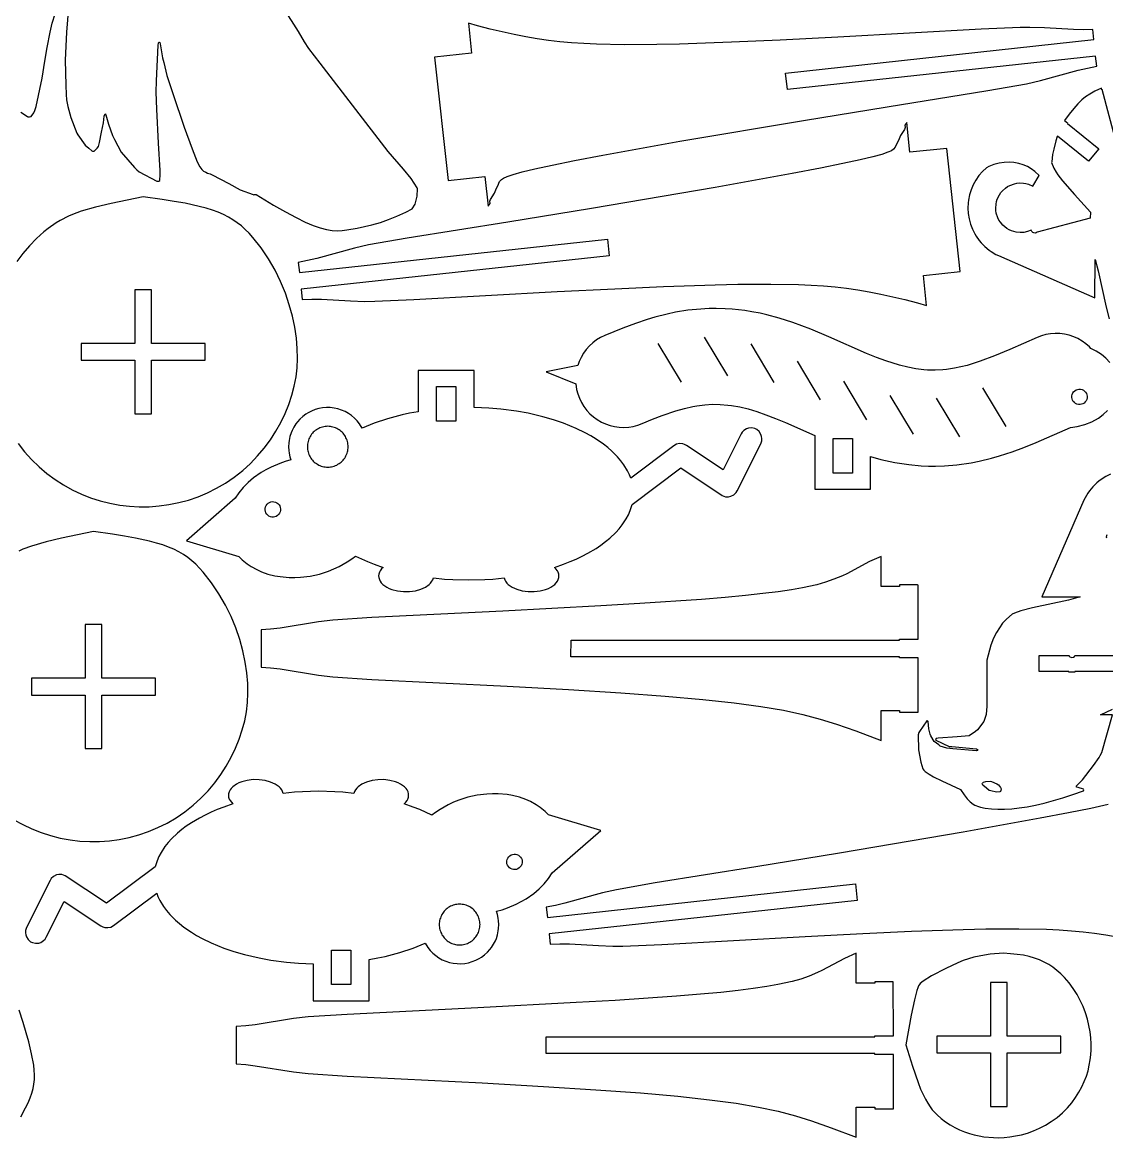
# Model space of a CAD drawing. Header units: millimetres. Extents: x 5 to 593, y 5 to 395.
# Drawn here: x 252.5 to 427.4, y 5.2 to 185.2 of the extents above; entities that cross this region are included whole.
import ezdxf

# ---------------------------------------------------------------- set-up
doc = ezdxf.new("R2010")
doc.units = ezdxf.units.MM
doc.layers.add('CUT', color=1, linetype='Continuous')
doc.layers.add('ENGRAVE', color=5, linetype='Continuous')

msp = doc.modelspace()

# ---------------------------------------------------------------- linework, layer by layer
at = {"layer": 'CUT'}
for points in [[(260.1, 189.57), (259.6, 183.55), (259.41, 179.05), (259.49, 175), (259.55, 173.51), (259.62, 172.65), (259.82, 171.56), (260.3, 169.79), (261.29, 167.28), (261.43, 167.02), (262.66, 165.36), (263.2, 164.84), (263.69, 164.41), (263.8, 164.37), (264.07, 164.36), (264.57, 164.84), (264.76, 165.13), (264.96, 165.76), (265.29, 167.44), (265.58, 168.94), (265.71, 170.02), (265.81, 170.29), (265.84, 170.37), (265.88, 170.38), (265.95, 170.24), (266.4, 168.74), (267.04, 166.88), (267.35, 166.26), (268.45, 164.22), (270.58, 161.76), (270.96, 161.36), (271.35, 161.03), (274.2, 159.56), (274.52, 159.52), (274.67, 159.62), (274.74, 160.62), (274.75, 161.26), (274.45, 165.68), (274.18, 171.17), (274.09, 173.9), (274.13, 175.71), (274.39, 181.46), (274.44, 181.8), (274.53, 181.95), (274.59, 181.98), (274.66, 181.88), (274.71, 181.69), (275.12, 179.42), (275.34, 178.7), (275.8, 176.57), (276.77, 173.67), (278.61, 168.25), (279.87, 164.76), (280.72, 162.66), (281.13, 161.86), (281.45, 161.4), (281.74, 161.15), (282.08, 160.96), (282.34, 160.84), (282.77, 160.73), (283.12, 160.56), (285.8, 159.16), (287.66, 158.12), (289.74, 157.36), (289.85, 157.34), (289.93, 157.37), (290.19, 157.38), (293.01, 155.68), (294.96, 154.57), (296.66, 153.66), (298.14, 152.94), (299.42, 152.39), (300.55, 152), (301.55, 151.73), (302.45, 151.59), (303.28, 151.54), (304.08, 151.57), (304.86, 151.66), (306.48, 151.96), (308.85, 152.49), (310.25, 152.89), (311.58, 153.34), (312.92, 153.88), (314.33, 154.55), (315.38, 155.09), (315.85, 155.8), (316.2, 157.11), (316.24, 158.28), (316.19, 158.44), (315.21, 159.97), (313.97, 161.48), (311.49, 164.33), (300.52, 178.58), (298.73, 180.96), (298, 182.01), (297.04, 183.7), (292.32, 191.17)], [(252.26, 170.67), (253.31, 169.96), (253.41, 169.91), (253.66, 169.89), (253.93, 169.97), (254.35, 170.57), (254.54, 170.95), (254.71, 171.57), (255.69, 176.16), (256.11, 178.91), (256.52, 181.12), (256.99, 183.59), (257.32, 185.01), (257.8, 186.53)], [(428.94, 165.85), (426.67, 174.31), (426.59, 174.29), (426.53, 174.53), (425.49, 174.04), (424.66, 173.59), (423.99, 173.15), (423.36, 172.64), (422.73, 172.03), (422.07, 171.27), (421.33, 170.32), (420.6, 169.31), (421.13, 168.88), (421.08, 168.81), (426.1, 164.74), (424.48, 162.74), (419.45, 166.8), (419.4, 166.74), (419.19, 166.04), (418.84, 164.72), (418.67, 163.81), (418.54, 162.67), (418.48, 162.53), (418.84, 161.64), (419.23, 160.98), (419.5, 160.58), (420.28, 159.59), (422.18, 157.39), (424.79, 154.53), (424.74, 153.54), (416.2, 151.32), (416.03, 151.22), (415.87, 151.17), (415.63, 151.18), (415.47, 151.25), (415.3, 151.41), (415.19, 151.62), (414.63, 151.4), (414.03, 151.28), (413.41, 151.24), (412.8, 151.3), (412.4, 151.39), (412.02, 151.53), (411.64, 151.7), (411.29, 151.91), (410.96, 152.15), (410.66, 152.43), (410.24, 152.92), (410.02, 153.27), (409.84, 153.63), (409.59, 154.38), (409.53, 154.79), (409.5, 155.2), (409.54, 155.84), (409.63, 156.24), (409.75, 156.63), (410.1, 157.34), (410.33, 157.68), (410.59, 157.99), (411.07, 158.42), (411.41, 158.65), (411.77, 158.85), (412.51, 159.12), (412.91, 159.2), (413.32, 159.24), (413.97, 159.21), (414.37, 159.14), (414.77, 159.03), (415.5, 158.71), (416.5, 160.44), (415.79, 161.12), (415.23, 161.53), (414.61, 161.88), (413.94, 162.16), (413.2, 162.38), (412.44, 162.52), (411.65, 162.58), (410.86, 162.55), (410.03, 162.43), (409.21, 162.21), (408.39, 161.9), (407.98, 161.7), (407.34, 161.1), (406.77, 160.44), (406.28, 159.72), (405.86, 158.96), (405.52, 158.16), (405.26, 157.33), (405.09, 156.49), (405.04, 156.05), (405, 155.18), (405.05, 154.31), (405.19, 153.45), (405.42, 152.61), (405.73, 151.79), (406.12, 151.02), (406.36, 150.64), (406.85, 149.94), (407.14, 149.6), (407.76, 148.98), (408.42, 148.43), (408.78, 148.17), (409.52, 147.73), (409.92, 147.53), (425.5, 140.74), (425.51, 146.88), (426.03, 145.05), (427.31, 139.21), (427.77, 137.32)], [(251.82, 117.22), (252.86, 115.89), (253.99, 114.63), (255.19, 113.47), (256.45, 112.4), (257.77, 111.42), (259.14, 110.53), (260.56, 109.75), (262.02, 109.06), (263.52, 108.46), (265.06, 107.97), (266.62, 107.58), (268.2, 107.29), (269.8, 107.1), (271.37, 107.02), (272.96, 107.03), (274.55, 107.15), (276.14, 107.36), (277.72, 107.68), (279.29, 108.1), (280.84, 108.63), (282.36, 109.26), (283.84, 110), (285.29, 110.84), (286.69, 111.79), (288.04, 112.86), (289.29, 113.99), (290.45, 115.21), (291.53, 116.48), (292.51, 117.81), (293.4, 119.19), (294.19, 120.61), (294.89, 122.06), (295.48, 123.53), (295.98, 125.01), (296.36, 126.49), (296.65, 127.96), (296.82, 129.43), (296.89, 130.93), (296.85, 132.53), (296.7, 134.22), (296.44, 135.97), (296.06, 137.77), (295.56, 139.61), (294.93, 141.47), (294.16, 143.33), (293.26, 145.17), (292.21, 146.99), (291.01, 148.76), (289.67, 150.46), (289.07, 151.13), (288.46, 151.75), (287.83, 152.32), (287.17, 152.84), (286.47, 153.31), (285.73, 153.75), (284.94, 154.15), (284.08, 154.52), (283.15, 154.86), (282.14, 155.17), (281.03, 155.47), (278.74, 155.97), (277, 156.28), (275.05, 156.58), (271.97, 157), (266.83, 155.95), (264.32, 155.35), (261.99, 154.68), (260.59, 154.16), (259.92, 153.87), (258.61, 153.19), (257.96, 152.8), (256.66, 151.88), (255.99, 151.35), (254.79, 150.28), (253.65, 149.12), (252.6, 147.88), (251.62, 146.56)], [(427.88, 130.28), (427.25, 130.96), (426.53, 131.58), (425.71, 132.12), (424.86, 132.56), (424.61, 132.82), (424.04, 133.31), (423.42, 133.75), (422.76, 134.13), (422.07, 134.44), (421.35, 134.68), (420.61, 134.85), (419.86, 134.94), (419.1, 134.96), (418.34, 134.91), (417.6, 134.78), (416.86, 134.58), (416.16, 134.31), (411.76, 132.37), (409.31, 131.34), (407.01, 130.48), (404.87, 129.81), (402.86, 129.35), (401.58, 129.15), (400.96, 129.09), (399.72, 129.03), (398.5, 129.06), (397.88, 129.11), (396.61, 129.26), (395.31, 129.51), (393.95, 129.85), (391.79, 130.54), (390.26, 131.11), (388.67, 131.75), (382.56, 134.43), (379.68, 135.64), (376.79, 136.72), (374.54, 137.44), (372.58, 137.97), (371.49, 138.22), (370.14, 138.48), (369.01, 138.66), (366.99, 138.89), (365.84, 138.96), (364.42, 139), (363.27, 138.99), (361.23, 138.86), (359.84, 138.71), (357.83, 138.38), (356.5, 138.1), (354.53, 137.6), (353.29, 137.24), (351.37, 136.6), (349.35, 135.84), (346.44, 134.65), (345.76, 134.31), (345.11, 133.92), (344.5, 133.46), (343.95, 132.95), (343.44, 132.38), (343, 131.77), (342.61, 131.11), (342.3, 130.42), (342.08, 129.8), (337, 128.78), (341.77, 126.87), (341.9, 125.95), (342.09, 125.22), (342.35, 124.51), (342.68, 123.83), (343.08, 123.18), (343.54, 122.57), (344.05, 122.02), (344.62, 121.51), (345.23, 121.07), (345.89, 120.68), (346.58, 120.37), (347.29, 120.12), (348.03, 119.94), (348.78, 119.84), (349.54, 119.81), (350.3, 119.85), (351.04, 119.97), (351.78, 120.16), (352.49, 120.42), (354.15, 121.12), (355.71, 121.73), (357.92, 122.49), (359.32, 122.89), (360.65, 123.19), (361.3, 123.3), (362.56, 123.46), (363.8, 123.54), (365.03, 123.53), (366.27, 123.43), (366.9, 123.35), (368.2, 123.12), (369.55, 122.79), (370.96, 122.37), (372.44, 121.86), (373.98, 121.27), (375.6, 120.6), (380.32, 118.52), (380.32, 109.84), (389.28, 109.84), (389.32, 109.84), (389.32, 109.87), (389.32, 115.1), (390.98, 114.65), (393.2, 114.17), (395.46, 113.82), (397.49, 113.64), (398.64, 113.59), (399.79, 113.58), (401.21, 113.62), (403.24, 113.79), (405.51, 114.12), (406.85, 114.39), (408.83, 114.87), (410.08, 115.22), (412.15, 115.9), (414.04, 116.59), (416.01, 117.38), (421.57, 119.81), (422.63, 119.96), (423.85, 120.28), (425, 120.73), (426.05, 121.32), (426.83, 121.89), (427.52, 122.53)], [(427.99, 112.27), (427.23, 111.88), (426.84, 111.64), (426.15, 111.15), (425.8, 110.86), (425.18, 110.24), (424.63, 109.58), (424.37, 109.22), (423.94, 108.48), (423.73, 108.08), (416.95, 92.5), (423.09, 92.49), (421.25, 91.97), (415.41, 90.69), (413.53, 90.23), (412.53, 89.87), (412.16, 89.69), (411.22, 88.89), (410.58, 88.25), (409.6, 86.71), (409.11, 85.8), (408.73, 84.71), (408.04, 82.29), (408.06, 74.85), (407.93, 73.49), (407.69, 72.68), (407.56, 72.36), (406.54, 71.03), (406.24, 70.77), (405.2, 70.04), (403.26, 69.93), (400.23, 69.69), (399.91, 69.62), (399.8, 69.5), (399.86, 69.37), (402, 68.34), (402.4, 68.35), (406.41, 67.96), (406.56, 67.88), (406.59, 67.8), (406.56, 67.72), (406.41, 67.63), (402.55, 67.96), (401.59, 68.09), (400.56, 68.38), (400.49, 68.48), (400.31, 68.62), (399.58, 69.13), (399.03, 70.06), (398.94, 70.33), (398.73, 71.22), (398.6, 72.38), (398.56, 72.45), (398.46, 72.5), (398.4, 72.46), (397.22, 70.79), (397.09, 70.58), (397, 70.21), (397.06, 67.81), (397.44, 65.84), (397.57, 65.29), (397.76, 64.76), (397.89, 64.54), (398.11, 64.33), (398.77, 63.87), (399.48, 63.45), (400.81, 62.8), (403.8, 61.43), (404.4, 60.56), (404.9, 59.93), (405.37, 59.44), (405.87, 59.06), (406.13, 58.9), (406.72, 58.66), (407.05, 58.56), (407.81, 58.41), (408.79, 58.29), (409.83, 58.23), (410.93, 58.24), (412.08, 58.31), (413.3, 58.44), (414.58, 58.64), (415.92, 58.9), (417.33, 59.23), (418.8, 59.62), (420.34, 60.07), (421.95, 60.6), (423.63, 61.19), (423.7, 61.34), (423.66, 61.44), (422.78, 61.71), (422.6, 61.8), (422.46, 61.94), (423.49, 62.99), (425.27, 65.28), (426.19, 66.59), (426.36, 66.89), (426.59, 67.39), (428.31, 73.47), (426.37, 73.48), (428.31, 74.38)], [(251.14, 56.53), (252.56, 55.75), (254.02, 55.06), (255.52, 54.46), (257.06, 53.97), (258.62, 53.58), (260.2, 53.29), (261.8, 53.1), (263.37, 53.02), (264.96, 53.03), (266.55, 53.15), (268.14, 53.36), (269.72, 53.68), (271.29, 54.1), (272.84, 54.63), (274.36, 55.26), (275.84, 56), (277.29, 56.84), (278.69, 57.79), (280.04, 58.86), (281.29, 59.99), (282.45, 61.21), (283.53, 62.48), (284.51, 63.81), (285.4, 65.19), (286.19, 66.61), (286.89, 68.06), (287.48, 69.53), (287.98, 71.01), (288.36, 72.49), (288.65, 73.96), (288.82, 75.43), (288.89, 76.93), (288.85, 78.53), (288.7, 80.22), (288.44, 81.97), (288.06, 83.77), (287.56, 85.61), (286.93, 87.47), (286.16, 89.33), (285.26, 91.17), (284.21, 92.99), (283.01, 94.76), (281.67, 96.46), (281.07, 97.13), (280.46, 97.75), (279.83, 98.32), (279.17, 98.84), (278.47, 99.31), (277.73, 99.75), (276.94, 100.15), (276.08, 100.52), (275.15, 100.86), (274.14, 101.17), (273.03, 101.47), (270.74, 101.97), (269, 102.28), (267.05, 102.58), (263.97, 103), (258.83, 101.95), (256.32, 101.35), (253.99, 100.68), (252.59, 100.16), (251.92, 99.87)], [(427.42, 101.97), (427.37, 102.13), (427.39, 102.37), (427.45, 102.53)], [(429.86, 80.43), (422.28, 80.43), (422.28, 80.35), (421.28, 80.35), (421.28, 80.43), (416.52, 80.43), (416.52, 83.03), (421.28, 83.03), (421.28, 83.09), (421.31, 82.97), (421.43, 82.83), (421.59, 82.74), (421.77, 82.71), (422.02, 82.76), (422.2, 82.89), (422.28, 83.05), (422.28, 83.02), (429.86, 83.02)], [(427.62, 58.97), (424.85, 58.36), (421.24, 57.63), (416.68, 56.76), (404.26, 54.53), (384.28, 51.15), (370.8, 48.94), (354.57, 46.33), (348.34, 45.24), (346.05, 44.73), (340.02, 43.07), (338.51, 42.72), (337, 42.43), (337.18, 40.79), (386.89, 46.18), (387.17, 43.51), (337.47, 38.11), (337.65, 36.47), (339.18, 36.52), (340.73, 36.5), (345.42, 36.24), (347.76, 36.15), (349.33, 36.16), (355.64, 36.43), (378.77, 37.72), (388.04, 38.19), (395.9, 38.55), (404.27, 38.84), (407.92, 38.91), (413.2, 38.94), (417.69, 38.86), (419.74, 38.77), (421.71, 38.64), (423.6, 38.47), (425.45, 38.25), (427.27, 37.98), (429.1, 37.67)], [(252.28, 8.63), (253.03, 10.04), (253.43, 10.88), (253.77, 11.68), (254.03, 12.44), (254.23, 13.17), (254.37, 13.9), (254.45, 14.62), (254.46, 15.37), (254.42, 16.14), (254.33, 16.96), (253.98, 18.78), (253.53, 20.71), (253.14, 22.15), (252.64, 23.82), (251.99, 25.84)]]:
    msp.add_lwpolyline(points, dxfattribs=at)
for points in [[(425.78, 178.06), (425.61, 179.7), (375.9, 174.31), (375.61, 176.98), (425.32, 182.38), (425.14, 184.02), (423.6, 183.97), (422.05, 183.99), (417.37, 184.25), (415.02, 184.34), (413.46, 184.33), (407.14, 184.06), (384.01, 182.77), (374.74, 182.3), (366.89, 181.94), (358.51, 181.65), (354.86, 181.58), (349.59, 181.55), (345.1, 181.63), (343.04, 181.72), (341.08, 181.85), (339.18, 182.03), (337.34, 182.24), (335.51, 182.51), (333.69, 182.82), (331.84, 183.18), (327.98, 184.06), (325.92, 184.58), (324.44, 185), (324.96, 180.19), (319, 179.54), (321.16, 159.66), (327.12, 160.3), (327.65, 155.49), (327.93, 155.92), (327.92, 156.3), (328.01, 156.6), (328.63, 157.58), (328.95, 158.4), (329.17, 158.76), (329.48, 159.46), (329.79, 159.82), (330.11, 160.04), (330.7, 160.31), (331.66, 160.63), (333.11, 161.03), (335.16, 161.52), (337.93, 162.13), (341.54, 162.86), (346.1, 163.73), (358.53, 165.96), (378.5, 169.34), (391.99, 171.55), (408.21, 174.16), (414.44, 175.25), (416.73, 175.76), (422.77, 177.42), (424.27, 177.78)], [(297, 146.43), (297.18, 144.79), (346.89, 150.18), (347.17, 147.51), (297.47, 142.11), (297.65, 140.47), (299.18, 140.52), (300.73, 140.5), (305.42, 140.24), (307.76, 140.15), (309.33, 140.16), (315.64, 140.43), (338.77, 141.72), (348.04, 142.19), (355.9, 142.55), (364.27, 142.84), (367.92, 142.91), (373.2, 142.94), (377.69, 142.86), (379.74, 142.77), (381.71, 142.64), (383.6, 142.47), (385.45, 142.25), (387.27, 141.98), (389.1, 141.67), (390.94, 141.31), (394.81, 140.43), (396.87, 139.91), (398.34, 139.49), (397.82, 144.3), (403.78, 144.95), (401.63, 164.83), (395.66, 164.19), (395.14, 169), (394.85, 168.58), (394.87, 168.19), (394.77, 167.89), (394.15, 166.92), (393.83, 166.09), (393.62, 165.73), (393.3, 165.04), (393, 164.67), (392.67, 164.45), (392.09, 164.19), (391.13, 163.86), (389.68, 163.46), (387.62, 162.97), (384.85, 162.36), (381.24, 161.63), (376.68, 160.76), (364.26, 158.53), (344.28, 155.15), (330.8, 152.94), (314.57, 150.33), (308.34, 149.24), (306.05, 148.73), (300.02, 147.07), (298.51, 146.72)], [(281.99, 130.65), (281.99, 133.35), (273.34, 133.35), (273.34, 142), (270.64, 142), (270.64, 133.35), (261.99, 133.35), (261.99, 130.65), (270.64, 130.65), (270.64, 122), (273.34, 122), (273.34, 130.65)], [(279, 101.53), (287.43, 99.01), (287.97, 98.45), (288.75, 97.81), (289.39, 97.38), (290.32, 96.87), (291.06, 96.54), (292.11, 96.17), (293.22, 95.89), (294.08, 95.75), (295.56, 95.61), (296.46, 95.6), (297.37, 95.65), (298.9, 95.84), (300.42, 96.17), (301.89, 96.64), (302.75, 96.98), (303.58, 97.37), (304.9, 98.12), (305.64, 98.62), (306.21, 99.04), (308.18, 98.16), (309.22, 97.75), (310.7, 97.24), (310.44, 96.98), (310.23, 96.7), (310.1, 96.46), (310, 96.15), (309.97, 95.85), (309.99, 95.6), (310.08, 95.29), (310.23, 94.99), (310.4, 94.76), (310.66, 94.49), (311.27, 94.06), (311.67, 93.85), (312.12, 93.68), (313.01, 93.44), (313.96, 93.33), (314.94, 93.34), (315.89, 93.46), (316.76, 93.71), (317.52, 94.06), (318.13, 94.49), (318.35, 94.71), (318.56, 94.99), (318.69, 95.23), (318.79, 95.54), (320.61, 95.36), (321.91, 95.28), (324.51, 95.21), (327.11, 95.28), (328.4, 95.36), (330.22, 95.54), (330.33, 95.23), (330.45, 94.99), (330.67, 94.71), (330.88, 94.49), (331.49, 94.06), (332.25, 93.71), (333.13, 93.46), (334.08, 93.34), (335.05, 93.33), (336.01, 93.44), (336.89, 93.68), (337.34, 93.85), (337.75, 94.06), (338.36, 94.49), (338.62, 94.76), (338.79, 94.99), (338.94, 95.29), (339.02, 95.6), (339.04, 95.85), (339.01, 96.15), (338.91, 96.46), (338.79, 96.7), (338.57, 96.98), (338.32, 97.24), (339.79, 97.75), (340.84, 98.16), (341.85, 98.59), (342.81, 99.05), (343.73, 99.53), (345.03, 100.3), (345.83, 100.83), (346.58, 101.39), (347.28, 101.97), (348.22, 102.87), (348.78, 103.48), (349.27, 104.11), (349.91, 105.08), (350.26, 105.74), (350.54, 106.41), (350.85, 107.38), (358.7, 113.27), (365.39, 108.82), (365.89, 108.64), (366.42, 108.62), (366.76, 108.7), (367.23, 108.93), (367.62, 109.29), (367.81, 109.59), (371.6, 117.18), (371.76, 117.67), (371.78, 118.01), (371.74, 118.36), (371.63, 118.69), (371.35, 119.13), (370.96, 119.46), (370.65, 119.62), (370.14, 119.73), (369.62, 119.69), (369.29, 119.58), (368.86, 119.3), (368.62, 119.05), (368.43, 118.76), (365.54, 112.97), (359.62, 116.91), (359.32, 117.07), (359.01, 117.17), (358.51, 117.2), (358.02, 117.1), (357.58, 116.85), (350.62, 111.64), (350.41, 112.16), (350.09, 112.83), (349.5, 113.8), (349.03, 114.44), (348.5, 115.06), (347.6, 115.97), (346.93, 116.56), (346.21, 117.12), (345.03, 117.94), (344.18, 118.46), (343.28, 118.95), (341.85, 119.65), (339.79, 120.49), (338.15, 121.04), (336.44, 121.54), (334.06, 122.09), (332.21, 122.42), (329.69, 122.76), (327.76, 122.92), (325.37, 123.02), (325.36, 129), (316.36, 129), (316.36, 122.35), (314.95, 122.09), (313.75, 121.83), (311.42, 121.22), (309.22, 120.49), (307.31, 119.71), (306.89, 120.38), (306.51, 120.87), (306.07, 121.32), (305.6, 121.72), (305.09, 122.07), (304.55, 122.37), (303.98, 122.62), (303.39, 122.81), (302.78, 122.94), (302.17, 123.01), (301.55, 123.02), (300.93, 122.97), (300.32, 122.86), (299.72, 122.69), (299.15, 122.46), (298.59, 122.18), (298.24, 121.96), (297.74, 121.59), (297.28, 121.17), (296.87, 120.71), (296.62, 120.38), (296.28, 119.86), (296, 119.31), (295.84, 118.93), (295.65, 118.34), (295.52, 117.73), (295.46, 117.32), (295.43, 116.7), (295.46, 116.08), (295.52, 115.67), (295.65, 115.07), (295.8, 114.56), (294.91, 114.31), (294.03, 114.01), (292.61, 113.41), (291.8, 112.99), (291.02, 112.53), (289.81, 111.68), (288.92, 110.93), (288.13, 110.12), (287.43, 109.27), (286.83, 108.38)], [(322.41, 120.81), (319.31, 120.8), (319.32, 126.4), (322.41, 126.4)], [(421.76, 124.91), (421.82, 125.15), (421.92, 125.37), (422.06, 125.57), (422.24, 125.74), (422.45, 125.87), (422.68, 125.95), (422.92, 125.99), (423.17, 125.98), (423.41, 125.93), (423.63, 125.83), (423.83, 125.68), (424, 125.51), (424.12, 125.3), (424.21, 125.07), (424.25, 124.83), (424.24, 124.58), (424.19, 124.34), (424.09, 124.12), (423.94, 123.92), (423.76, 123.75), (423.56, 123.62), (423.33, 123.54), (423.09, 123.5), (422.84, 123.51), (422.6, 123.56), (422.38, 123.66), (422.18, 123.81), (422.01, 123.98), (421.88, 124.19), (421.8, 124.42), (421.76, 124.66)], [(383.27, 118.03), (386.37, 118.03), (386.37, 112.44), (383.27, 112.44)], [(294.14, 106.43), (294.09, 106.19), (293.99, 105.96), (293.84, 105.77), (293.67, 105.6), (293.46, 105.47), (293.23, 105.38), (292.99, 105.34), (292.74, 105.35), (292.5, 105.41), (292.28, 105.51), (292.08, 105.65), (291.91, 105.83), (291.78, 106.04), (291.7, 106.27), (291.66, 106.51), (291.67, 106.75), (291.72, 106.99), (291.82, 107.21), (291.97, 107.41), (292.14, 107.58), (292.35, 107.71), (292.58, 107.8), (292.82, 107.84), (293.07, 107.83), (293.31, 107.77), (293.53, 107.67), (293.73, 107.53), (293.9, 107.35), (294.03, 107.14), (294.11, 106.91), (294.15, 106.67)], [(391, 99), (389.12, 98.16), (385.46, 96.21), (384.76, 95.89), (383.4, 95.32), (382.05, 94.84), (380.64, 94.44), (378.33, 93.93), (376.58, 93.64), (374.38, 93.31), (371.94, 93), (369.15, 92.69), (365.88, 92.39), (362.02, 92.07), (352.1, 91.4), (345.81, 91.03), (329.98, 90.17), (308.89, 89.14), (302.58, 88.73), (300.25, 88.46), (294.07, 87.46), (292.53, 87.27), (291, 87.16), (291, 81.16), (292.53, 81.04), (294.07, 80.85), (300.25, 79.86), (302.58, 79.59), (308.89, 79.18), (330.68, 78.09), (340.57, 77.53), (349.02, 76.99), (356.2, 76.46), (362.25, 75.93), (367.33, 75.37), (371.61, 74.8), (375.24, 74.18), (378.38, 73.5), (381.18, 72.77), (383.8, 71.95), (386.93, 70.86), (391, 69.32), (391, 74.16), (394, 74.16), (394, 73.91), (397, 73.91), (397, 82.66), (394, 82.66), (393.99, 82.81), (340.99, 82.81), (341, 85.51), (393.99, 85.51), (394, 85.66), (397, 85.66), (396.98, 94.36), (396.9, 94.41), (394, 94.41), (394, 94.16), (391, 94.16)], [(273.99, 76.65), (273.99, 79.35), (265.34, 79.35), (265.34, 88), (262.64, 88), (262.64, 79.35), (253.99, 79.35), (253.99, 76.65), (262.64, 76.65), (262.64, 68), (265.34, 68), (265.34, 76.65)], [(345.78, 54.8), (337.36, 57.32), (336.81, 57.88), (336.03, 58.52), (335.39, 58.95), (334.47, 59.46), (333.72, 59.79), (332.67, 60.16), (331.57, 60.44), (330.71, 60.58), (329.23, 60.72), (328.32, 60.73), (327.41, 60.68), (325.88, 60.49), (324.37, 60.16), (322.89, 59.69), (322.03, 59.35), (321.2, 58.96), (319.88, 58.21), (319.14, 57.71), (318.57, 57.29), (316.61, 58.17), (315.56, 58.58), (314.08, 59.09), (314.34, 59.35), (314.55, 59.63), (314.68, 59.87), (314.78, 60.17), (314.81, 60.48), (314.79, 60.73), (314.71, 61.04), (314.55, 61.34), (314.39, 61.56), (314.13, 61.84), (313.52, 62.27), (313.11, 62.48), (312.66, 62.65), (311.78, 62.88), (310.82, 63), (309.85, 62.99), (308.9, 62.86), (308.02, 62.62), (307.26, 62.27), (306.65, 61.84), (306.44, 61.62), (306.22, 61.34), (306.1, 61.1), (305.99, 60.79), (304.17, 60.97), (302.88, 61.05), (300.28, 61.12), (297.67, 61.05), (296.38, 60.97), (294.56, 60.79), (294.46, 61.1), (294.33, 61.34), (294.12, 61.62), (293.9, 61.84), (293.29, 62.27), (292.53, 62.62), (291.65, 62.86), (290.71, 62.99), (289.73, 63), (288.78, 62.88), (287.89, 62.65), (287.44, 62.48), (287.04, 62.27), (286.43, 61.84), (286.16, 61.56), (286, 61.34), (285.85, 61.04), (285.76, 60.73), (285.74, 60.48), (285.77, 60.17), (285.87, 59.87), (286, 59.63), (286.21, 59.35), (286.47, 59.09), (284.99, 58.58), (283.94, 58.17), (282.94, 57.74), (281.97, 57.28), (281.05, 56.8), (279.76, 56.03), (278.95, 55.49), (278.2, 54.94), (277.51, 54.36), (276.57, 53.46), (276.01, 52.85), (275.51, 52.22), (274.87, 51.25), (274.53, 50.59), (274.24, 49.92), (273.94, 48.95), (266.09, 43.06), (259.39, 47.51), (258.89, 47.69), (258.37, 47.71), (258.02, 47.63), (257.55, 47.4), (257.17, 47.04), (256.98, 46.74), (253.19, 39.15), (253.02, 38.66), (253, 38.31), (253.04, 37.97), (253.15, 37.64), (253.43, 37.2), (253.83, 36.86), (254.14, 36.71), (254.64, 36.6), (255.16, 36.64), (255.49, 36.75), (255.93, 37.03), (256.17, 37.28), (256.35, 37.57), (259.25, 43.36), (265.16, 39.42), (265.46, 39.26), (265.78, 39.16), (266.28, 39.13), (266.77, 39.23), (267.21, 39.47), (274.17, 44.69), (274.38, 44.16), (274.69, 43.5), (275.28, 42.53), (275.75, 41.89), (276.28, 41.27), (277.18, 40.36), (277.85, 39.77), (278.57, 39.2), (279.76, 38.39), (280.61, 37.87), (281.51, 37.38), (282.94, 36.68), (284.99, 35.84), (286.63, 35.28), (288.34, 34.79), (290.72, 34.24), (292.57, 33.9), (295.1, 33.57), (297.03, 33.41), (299.42, 33.31), (299.42, 27.33), (308.42, 27.33), (308.42, 33.98), (309.83, 34.24), (311.03, 34.5), (313.36, 35.11), (315.56, 35.84), (317.47, 36.62), (317.89, 35.94), (318.28, 35.46), (318.71, 35.01), (319.18, 34.61), (319.69, 34.26), (320.23, 33.96), (320.8, 33.71), (321.39, 33.52), (322, 33.39), (322.62, 33.32), (323.24, 33.31), (323.86, 33.36), (324.47, 33.47), (325.06, 33.64), (325.64, 33.87), (326.19, 34.15), (326.54, 34.37), (327.04, 34.74), (327.5, 35.16), (327.92, 35.62), (328.17, 35.94), (328.5, 36.47), (328.79, 37.02), (328.95, 37.4), (329.14, 37.99), (329.27, 38.6), (329.32, 39.01), (329.35, 39.63), (329.32, 40.25), (329.27, 40.66), (329.14, 41.26), (328.98, 41.77), (329.87, 42.02), (330.75, 42.31), (332.17, 42.91), (332.98, 43.33), (333.76, 43.79), (334.98, 44.65), (335.86, 45.4), (336.66, 46.21), (337.36, 47.06), (337.96, 47.95)], [(410.17, 61.04), (409.63, 60.98), (408.72, 61.17), (408.46, 61.26), (408.01, 61.6), (407.4, 62.12), (407.33, 62.33), (407.35, 62.43), (407.52, 62.6), (407.88, 62.72), (408.58, 62.75), (408.81, 62.7), (409.67, 62.35), (409.92, 62.15), (410.12, 61.94), (410.26, 61.72), (410.35, 61.5), (410.34, 61.23), (410.25, 61.09)], [(330.64, 49.9), (330.7, 50.14), (330.8, 50.36), (330.94, 50.56), (331.12, 50.73), (331.33, 50.86), (331.56, 50.95), (331.8, 50.99), (332.04, 50.98), (332.28, 50.92), (332.5, 50.82), (332.7, 50.68), (332.87, 50.5), (333, 50.29), (333.09, 50.06), (333.13, 49.82), (333.12, 49.58), (333.06, 49.34), (332.96, 49.11), (332.82, 48.91), (332.64, 48.75), (332.43, 48.62), (332.2, 48.53), (331.96, 48.49), (331.72, 48.5), (331.48, 48.56), (331.25, 48.66), (331.05, 48.8), (330.89, 48.98), (330.76, 49.19), (330.67, 49.42), (330.63, 49.66)], [(387, 35), (385.12, 34.16), (381.46, 32.21), (380.76, 31.89), (379.4, 31.32), (378.05, 30.84), (376.64, 30.44), (374.33, 29.93), (372.58, 29.64), (370.38, 29.31), (367.94, 29), (365.15, 28.69), (361.88, 28.39), (358.02, 28.07), (348.1, 27.4), (341.81, 27.03), (325.98, 26.17), (304.89, 25.14), (298.58, 24.73), (296.25, 24.46), (290.07, 23.46), (288.53, 23.27), (287, 23.16), (287, 17.16), (288.53, 17.04), (290.07, 16.85), (296.25, 15.86), (298.58, 15.59), (304.89, 15.18), (326.68, 14.09), (336.57, 13.53), (345.02, 12.99), (352.2, 12.46), (358.25, 11.93), (363.33, 11.37), (367.61, 10.8), (371.24, 10.18), (374.38, 9.5), (377.18, 8.77), (379.8, 7.95), (382.93, 6.86), (387, 5.32), (387, 10.16), (390, 10.16), (390, 9.91), (393, 9.91), (393, 18.66), (390, 18.66), (389.99, 18.81), (336.99, 18.81), (337, 21.51), (389.99, 21.51), (390, 21.66), (393, 21.66), (392.98, 30.36), (392.9, 30.41), (390, 30.41), (390, 30.16), (387, 30.16)], [(302.37, 35.52), (305.47, 35.52), (305.47, 29.93), (302.37, 29.93)], [(395, 20.25), (396.05, 16.78), (396.96, 14.15), (397.38, 13.1), (397.77, 12.21), (398.15, 11.45), (398.53, 10.8), (398.9, 10.24), (399.27, 9.76), (400.04, 8.94), (400.71, 8.33), (401.42, 7.79), (402.15, 7.31), (402.9, 6.88), (403.67, 6.51), (404.45, 6.19), (405.24, 5.92), (406.03, 5.7), (406.81, 5.53), (407.59, 5.4), (409.12, 5.26), (409.97, 5.25), (410.85, 5.28), (411.76, 5.37), (412.7, 5.52), (413.66, 5.73), (414.62, 6), (415.59, 6.35), (416.56, 6.77), (417.52, 7.27), (418.46, 7.85), (419.38, 8.52), (420.27, 9.28), (421.06, 10.07), (421.76, 10.88), (422.38, 11.71), (422.92, 12.57), (423.38, 13.43), (423.78, 14.3), (424.11, 15.18), (424.38, 16.05), (424.59, 16.92), (424.74, 17.78), (424.84, 18.62), (424.89, 19.44), (424.89, 20.38), (424.83, 21.35), (424.71, 22.34), (424.53, 23.35), (424.28, 24.36), (423.96, 25.38), (423.58, 26.39), (423.13, 27.39), (422.61, 28.36), (422.01, 29.3), (421.35, 30.2), (420.61, 31.06), (420, 31.67), (419.37, 32.23), (418.72, 32.73), (418.04, 33.18), (417.32, 33.58), (416.56, 33.92), (415.76, 34.22), (414.89, 34.47), (413.96, 34.67), (412.97, 34.82), (411.89, 34.93), (410.74, 35), (408.59, 34.83), (407.67, 34.71), (406.8, 34.55), (405.95, 34.35), (405.11, 34.1), (404.26, 33.81), (403.37, 33.46), (401.43, 32.56), (399.11, 31.38), (397.79, 30.47), (397.31, 30.1), (397.18, 29.96), (397.05, 29.75), (396.91, 29.43), (396.76, 28.98), (396.38, 27.49), (395.87, 25.02)], [(420, 18.91), (420, 21.61), (411.35, 21.61), (411.35, 30.26), (408.65, 30.26), (408.65, 21.61), (400, 21.61), (400, 18.91), (408.65, 18.91), (408.65, 10.26), (411.35, 10.26), (411.35, 18.91)]]:
    msp.add_lwpolyline(points, close=True, dxfattribs=at)
at = {"layer": 'ENGRAVE'}
for points in [[(358.81, 127.14), (355.07, 133.37)], [(366.29, 128.16), (362.55, 134.39)], [(373.77, 127.04), (370.03, 133.27)], [(381.25, 124.27), (377.51, 130.5)], [(388.73, 121.03), (384.99, 127.26)], [(411.16, 119.97), (407.42, 126.2)], [(396.21, 118.7), (392.47, 124.94)], [(403.68, 118.29), (399.94, 124.52)], [(305.04, 116.7), (305.03, 116.92), (305.01, 117.13), (304.98, 117.34), (304.93, 117.55), (304.87, 117.76), (304.79, 117.96), (304.7, 118.16), (304.6, 118.35), (304.49, 118.53), (304.36, 118.7), (304.22, 118.87), (304.08, 119.03), (303.92, 119.17), (303.75, 119.31), (303.58, 119.44), (303.4, 119.55), (303.21, 119.65), (303.01, 119.74), (302.81, 119.81), (302.6, 119.88), (302.39, 119.93), (302.18, 119.96), (301.97, 119.98), (301.75, 119.99), (301.54, 119.98), (301.32, 119.96), (301.11, 119.93), (300.9, 119.88), (300.7, 119.81), (300.5, 119.74), (300.3, 119.65), (300.11, 119.55), (299.93, 119.44), (299.75, 119.31), (299.59, 119.17), (299.43, 119.03), (299.28, 118.87), (299.15, 118.7), (299.02, 118.53), (298.91, 118.35), (298.81, 118.16), (298.72, 117.96), (298.64, 117.76), (298.58, 117.55), (298.53, 117.34), (298.5, 117.13), (298.47, 116.92), (298.47, 116.7), (298.47, 116.49), (298.5, 116.27), (298.53, 116.06), (298.58, 115.85), (298.64, 115.65), (298.72, 115.44), (298.81, 115.25), (298.91, 115.06), (299.02, 114.88), (299.15, 114.7), (299.28, 114.54), (299.43, 114.38), (299.59, 114.23), (299.75, 114.1), (299.93, 113.97), (300.11, 113.86), (300.3, 113.75), (300.5, 113.67), (300.7, 113.59), (300.9, 113.53), (301.11, 113.48), (301.32, 113.44), (301.54, 113.42), (301.75, 113.42), (301.97, 113.42), (302.18, 113.44), (302.39, 113.48), (302.6, 113.53), (302.81, 113.59), (303.01, 113.67), (303.21, 113.75), (303.4, 113.86), (303.58, 113.97), (303.75, 114.1), (303.92, 114.23), (304.08, 114.38), (304.22, 114.54), (304.36, 114.7), (304.49, 114.88), (304.6, 115.06), (304.7, 115.25), (304.79, 115.44), (304.87, 115.65), (304.93, 115.85), (304.98, 116.06), (305.01, 116.27), (305.03, 116.49), (305.04, 116.7)], [(319.74, 39.63), (319.75, 39.41), (319.77, 39.2), (319.81, 38.99), (319.86, 38.78), (319.92, 38.57), (319.99, 38.37), (320.08, 38.17), (320.18, 37.98), (320.3, 37.8), (320.42, 37.63), (320.56, 37.46), (320.71, 37.3), (320.86, 37.16), (321.03, 37.02), (321.2, 36.89), (321.39, 36.78), (321.58, 36.68), (321.77, 36.59), (321.97, 36.51), (322.18, 36.45), (322.39, 36.4), (322.6, 36.37), (322.82, 36.35), (323.03, 36.34), (323.25, 36.35), (323.46, 36.37), (323.67, 36.4), (323.88, 36.45), (324.09, 36.51), (324.29, 36.59), (324.48, 36.68), (324.67, 36.78), (324.86, 36.89), (325.03, 37.02), (325.2, 37.16), (325.35, 37.3), (325.5, 37.46), (325.64, 37.63), (325.76, 37.8), (325.88, 37.98), (325.98, 38.17), (326.07, 38.37), (326.14, 38.57), (326.2, 38.78), (326.25, 38.99), (326.29, 39.2), (326.31, 39.41), (326.32, 39.63), (326.31, 39.84), (326.29, 40.06), (326.25, 40.27), (326.2, 40.48), (326.14, 40.68), (326.07, 40.88), (325.98, 41.08), (325.88, 41.27), (325.76, 41.45), (325.64, 41.63), (325.5, 41.79), (325.35, 41.95), (325.2, 42.1), (325.03, 42.23), (324.86, 42.36), (324.67, 42.47), (324.48, 42.57), (324.29, 42.66), (324.09, 42.74), (323.88, 42.8), (323.67, 42.85), (323.46, 42.88), (323.25, 42.91), (323.03, 42.91), (322.82, 42.91), (322.6, 42.88), (322.39, 42.85), (322.18, 42.8), (321.97, 42.74), (321.77, 42.66), (321.58, 42.57), (321.39, 42.47), (321.2, 42.36), (321.03, 42.23), (320.86, 42.1), (320.71, 41.95), (320.56, 41.79), (320.42, 41.63), (320.3, 41.45), (320.18, 41.27), (320.08, 41.08), (319.99, 40.88), (319.92, 40.68), (319.86, 40.48), (319.81, 40.27), (319.77, 40.06), (319.75, 39.84), (319.74, 39.63)]]:
    msp.add_lwpolyline(points, dxfattribs=at)

doc.saveas('drawing.dxf')
